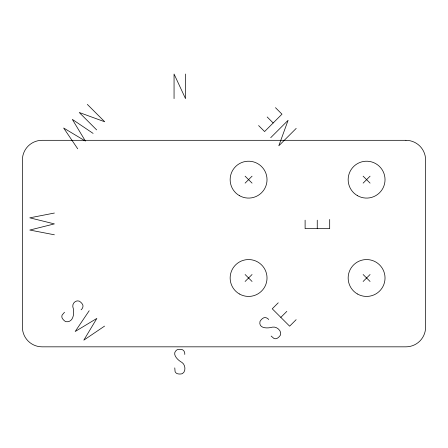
<?xml version="1.0" encoding="UTF-8"?>
<svg xmlns="http://www.w3.org/2000/svg" width="448" height="448" viewBox="0 0 448 448"><rect width="100%" height="100%" fill="white"/><g stroke="black" fill="none" stroke-linecap="round" stroke-linejoin="round"><path stroke-width="0.67" d="M89.186 310.738L75.18 331.503L96.863 318.416L83.821 340.144L104.563 326.116M64.518 312.245L62.143 315.045A3.942 3.942 0 0 0 62.132 318.007A9.066 9.066 0 0 0 65.817 321.692C73.836 322.801 74.71 312.262 72.811 306.785C72.195 303.419 75.706 299.886 79.066 301.073A9.066 9.066 0 0 1 82.751 304.758C83.457 306.628 82.544 308.605 81.077 309.814M270.715 137.682L288.103 120.299L278.813 145.779L296.201 128.397M245.106 183.126L252.062 176.176M245.106 281.467L252.062 274.518M363.121 183.126L370.07 176.176M278.242 302.803L272.25 308.795L289.632 326.178L296.134 319.676M280.834 317.38L286.826 311.382M363.121 281.467L370.07 274.518M54.382 213.046L29.792 217.829L54.382 223.905L29.792 230.048L54.382 234.791M93.106 133.398L72.313 119.375L85.422 141.081L63.661 128.027L77.711 148.792M363.121 176.176L370.07 183.126M275.475 107.671L281.977 114.173L264.589 131.555L258.597 125.563M267.182 116.978L273.174 122.976M363.121 274.518L370.07 281.467M245.106 176.176L252.062 183.126M87.338 104.395L104.726 121.778L79.24 112.493L96.628 129.875M245.106 274.518L252.062 281.467M268.716 319.508C267.506 318.041 265.53 317.134 263.659 317.834A9.066 9.066 0 0 0 259.974 321.518C258.356 328.765 267.982 328.53 272.378 327.141C276.433 326.256 281.714 330.501 280.599 334.768A9.066 9.066 0 0 1 276.909 338.453A3.942 3.942 0 0 1 273.946 338.442L271.146 336.067M329.694 219.453L329.694 228.648L305.11 228.648L305.11 220.17M317.251 220.17L317.251 228.648M185.511 74.032L185.511 98.622L174.059 74.032L174.059 98.622M184.766 354.458C184.951 352.565 184.195 350.526 182.381 349.698A9.066 9.066 0 0 0 177.167 349.698C170.895 353.674 177.873 360.315 181.961 362.443C185.455 364.683 186.189 371.42 182.381 373.649A9.066 9.066 0 0 1 177.167 373.649A3.942 3.942 0 0 1 175.078 371.543L174.776 367.886M405.933 140.314L42.067 140.314A19.667 19.667 0 0 0 22.4 159.981L22.4 327.163A19.667 19.667 0 0 0 42.067 346.83L405.933 346.83A19.667 19.667 0 0 0 425.6 327.163L425.6 159.981A19.667 19.667 0 0 0 405.933 140.314M239.366 195.619A18.441 18.441 0 0 0 267.025 179.648A18.441 18.441 0 0 0 239.366 163.682A18.441 18.441 0 0 0 239.366 195.619M357.375 293.961A18.441 18.441 0 0 0 385.034 277.99A18.441 18.441 0 0 0 357.375 262.024A18.441 18.441 0 0 0 357.375 293.961M357.375 195.619A18.441 18.441 0 0 0 385.034 179.648A18.441 18.441 0 0 0 357.375 163.682A18.441 18.441 0 0 0 357.375 195.619M239.366 293.961A18.441 18.441 0 0 0 267.025 277.99A18.441 18.441 0 0 0 239.366 262.024A18.441 18.441 0 0 0 239.366 293.961"/></g></svg>
